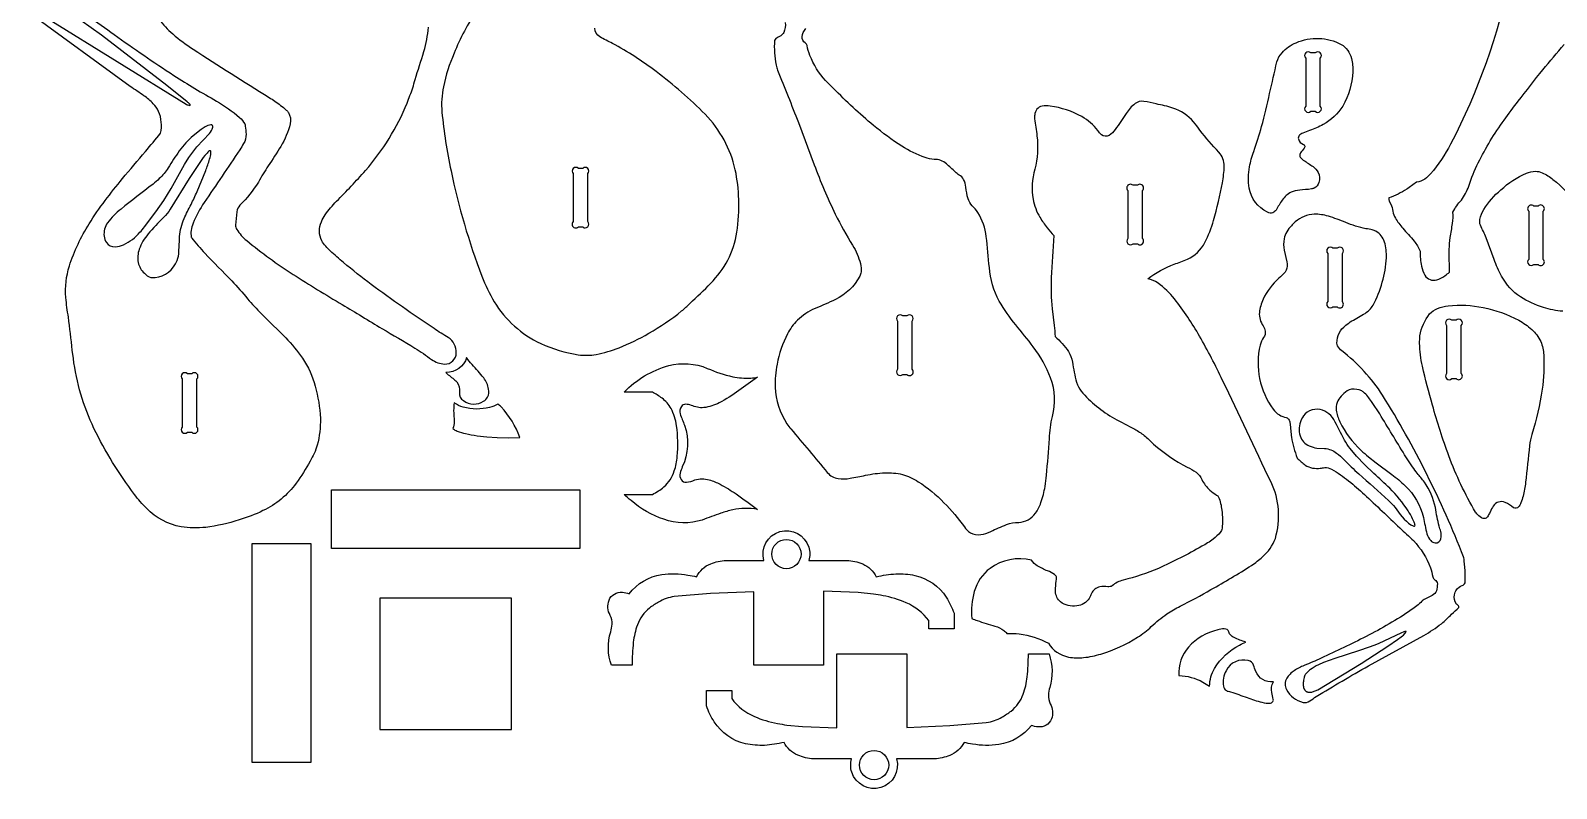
# Model space of a CAD drawing. Extents: x -179 to 437, y -515 to 118.
# Drawn here: x -151.3 to 162, y -515.5 to -359.9 of the extents above; entities that cross this region are included whole.
import ezdxf

# ---------------------------------------------------------------- set-up
doc = ezdxf.new("R2010")
doc.units = 0
doc.header["$MEASUREMENT"] = 0
doc.layers.get('0').update_dxf_attribs({"linetype": 'CONTINUOUS'})

msp = doc.modelspace()

# ---------------------------------------------------------------- linework, layer by layer
for points in [[(152.4, -348.94, -0.06998), (140.25, -383.17, -0.054587), (136.14, -389.28, -0.060533), (134.94, -390.37, -0.121482), (133.24, -390.97, -0.017862), (131.22, -392.45, -0.052111), (127.57, -394.23, 0.084045), (127.63, -394.86), (127.98, -395.49, -0.07001), (128.39, -396.96, 0.083688), (128.93, -398.35, 0.054453), (130.42, -400.45, -0.011189), (132.75, -403.11, -0.080114), (133.98, -405.18, 0.047416), (134.26, -408.23, 0.07289), (134.96, -410.1, 0.34604), (137.39, -411.04, 0.088409), (139.06, -410.2, 0.023316), (140.04, -409.46, -0.012067), (139.96, -404.77, -0.027321), (140.15, -402.36, 0.002834), (140.64, -399.45, 0.056011), (140.71, -397.16, -0.071074), (142.45, -394.66, 0.082801), (143.96, -391.81, -0.039303), (145.93, -387.01, -0.041317), (151.22, -378.26, -0.01279), (154.12, -374.39, -0.002575), (159.17, -367.9, -0.004557), (163.53, -362.72, 0.037227)], [(-145.03, -353.17, -0.012383), (-134.12, -360.67, 0.01223), (-121.89, -369.07, 0.014301), (-113.13, -374.33, -0.042411), (-108.37, -377.7, -0.088325), (-107.34, -379.02, -0.076044), (-107.21, -379.48, -0.015369), (-107.04, -381.13, -0.136441), (-107.57, -383.08, -0.018535), (-108.36, -384.35, -0.004199), (-115.64, -395.14, 0.056207), (-117.93, -399.42, 0.042412), (-118.34, -400.91, 0.058848), (-118.32, -402.27, 0.101927), (-118.22, -402.46, 0.020438), (-115.53, -405.57, 0.001728), (-109.96, -411.28, -0.020685), (-106.75, -414.92, 0.02085), (-103.89, -418.02, -0.00626), (-98.92, -422.93, -0.039956), (-95.46, -427.15, -0.082891), (-92.87, -432.87, -0.058029), (-91.8, -439.49, -0.073607), (-92.45, -444.97, -0.06477), (-93.9, -448.27, -0.025886), (-96.76, -452.81, -0.122847), (-103.59, -458.43, -0.042927), (-108.5, -460.33, -0.04576), (-115.33, -461.86, -0.066833), (-120.41, -461.74, -0.15539), (-127.45, -457.98, -0.040173), (-129.97, -455.08, -0.047028), (-138.28, -441.55, -0.081292), (-142.51, -427.17), (-142.73, -425.48, 0.005529), (-143.53, -418.7, -0.015685), (-144.06, -414.68, -0.097684), (-143.33, -408.19, -0.061349), (-139.25, -399.52, -0.026208), (-135.99, -394.77, -0.013982), (-132.43, -390.27, -0.00225), (-127.71, -384.69, 0.007118), (-124.61, -380.93, 0.158315), (-125.02, -376.45, 0.086471), (-126.1, -374.88, 0.049518), (-128.03, -373.25, -0.002364), (-130.84, -371.32), (-151.31, -356.43, -0.234918)], [(-59.66, -355.7, 0.052119), (-64.36, -364.54, 0.048738), (-66.55, -371.39, 0.069553), (-66.84, -376.6, 0.030199), (-64.98, -388.64, 0.039197), (-58.65, -410.31, 0.040842), (-56.1, -415.55, 0.148619), (-46.57, -424.1, 0.064931), (-38.85, -426.43, 0.081587), (-35.19, -426.34, 0.051308), (-30.49, -424.98, 0.041327), (-24.38, -422.01, 0.039479), (-17.63, -417.43, 0.020029), (-15.92, -415.89, 0.008735), (-11.64, -411.76, 0.066326), (-8.15, -407.01, 0.084353), (-6.29, -401.28, 0.046386), (-5.9, -394.56, 0.044458), (-6.62, -388.43, 0.138648), (-12.81, -377.06, 0.036036), (-22.86, -368.28, 0.03862), (-31.84, -362.51, -0.013076), (-34.42, -361.17, -0.256246), (-35.47, -359.36, -0.097939)], [(-124.94, -357.53, 0.053471), (-122.11, -360.57, 0.031193), (-117.9, -363.7, 0.005735), (-102.32, -373.59, -0.016271), (-99.98, -375.22, -0.02397), (-98.8, -376.19, -0.055798), (-98.37, -376.69, -0.188357), (-97.99, -379.01, -0.075838), (-99.94, -383.64, -0.013639), (-102.5, -387.65, 0.016874), (-104.52, -390.98, -0.05711), (-108.32, -395.73, 0.143129), (-108.94, -397.07, 0.024664), (-109.23, -399.79, 0.147362), (-108.97, -400.69, 0.073921), (-106.92, -402.98, 0.029468), (-97.38, -409.92, 0.010233), (-87.31, -416.11, -0.002494), (-79.17, -421.05, -0.00755), (-72.4, -425.04, -0.015708), (-68.96, -427.4, 0.136557), (-66.28, -428.34, 0.202531), (-64.6, -427.69, 0.202531), (-63.89, -426.04, 0.257056), (-65.53, -422.89, -0.018466), (-68.47, -421.05, -0.011831), (-81.36, -412, -0.012523), (-87.05, -407.49, -0.011359), (-89.77, -405.1, -0.059781), (-91.53, -403.03, -0.219913), (-91.57, -399.12, -0.052083), (-90.79, -397.68, -0.045968), (-88.49, -394.91, 0.014814), (-82.53, -388.6, 0.082566), (-74, -374.75, 0.009935), (-72.84, -371.64, 0.020498), (-72.37, -369.92, 0.001991), (-70.54, -364.19, 0.048804), (-69.62, -359.19, 0.041593)], [(3.65, -358.23, -0.140348), (3.32, -360.26, -0.115718), (2.72, -360.95, -0.016804), (1.71, -361.5, 0.169919), (1.44, -361.89, 0.066528), (1.76, -366.94, 0.032101), (2.08, -368.02, -0.004185), (6.33, -378.75), (9.58, -387.4, 0.022577), (13.92, -397.57, 0.024484), (17.47, -403.95, -0.074094), (19.07, -407.72, -0.078605), (19.2, -409.42, -0.085388), (18.95, -410.28, -0.157876), (13.93, -415.1, -0.015027), (9.75, -416.92, 0.088726), (6.14, -419.35, 0.077435), (4.1, -422.11, 0.071898), (1.97, -428.38, 0.056234), (1.57, -433.09, 0.136048), (3.99, -440.6, 0.025751), (4.78, -441.65, -0.003037), (12.28, -450.59, 0.185472), (14.52, -451.84, 0.073927), (16.94, -451.78, 0.013651), (20.12, -451.16, -0.038402), (24.08, -450.65, -0.065435), (27.68, -450.99, -0.074086), (30.96, -452.48, -0.057981), (36.23, -456.8, -0.041948), (40.41, -461.78, 0.096682), (41.64, -462.98, 0.175819), (43.82, -463.35, 0.069264), (45.83, -462.7, -0.013037), (49.05, -461.28, -0.098865), (51.57, -460.84, 0.227542), (55.03, -458.94, 0.073116), (56.13, -456.78, 0.049065), (56.97, -453.45, 0.014524), (57.26, -451.17, 0.010672), (57.86, -443.64, -0.035374), (58.48, -439.08, 0.162658), (58.13, -431.18, 0.071378), (54.56, -424.81, 0.01417), (50.96, -420.3, -0.039248), (47.58, -415.42, -0.109259), (45.54, -408.52, -0.001575), (44.92, -402.15, 0.109601), (43.19, -397.21, 0.058406), (41.99, -395.82, -0.106958), (41.18, -394.39, -0.051112), (40.72, -392.01, 0.085943), (40.25, -390.42, 0.137702), (39.36, -389.55, -0.033512), (38.53, -388.9, 0.015383), (36.73, -387.23, 0.194987), (34.24, -386.32, -0.062122), (32.34, -385.91, -0.062368), (27.59, -383.61, -0.032152), (21.76, -379.35, -0.022879), (13.55, -371.75, -0.008273), (11.92, -370.15, -0.088822), (8.7, -364.98, -0.053829), (8.14, -362.96, 0.220538), (7.7, -362.42, -0.271521), (7.13, -361.13, -0.178558), (7.87, -359.47, -0.118018)], [(163.27, -417.5, -0.057275), (159.29, -416.69, -0.071349), (154.59, -414.56, -0.124192), (150.72, -410.28, -0.041646), (149.16, -406.87), (147.53, -402.42, 0.018014), (146.36, -399.83, -0.131984), (146.25, -398.63, -0.094232), (147.04, -396.61, -0.073047), (150.54, -392.57, -0.082455), (155.81, -389.17, -0.081448), (157.62, -388.76, -0.11459), (159.05, -389.06, -0.066452), (161.26, -390.43, -0.086175), (166.17, -395.87, -0.060101)]]:
    msp.add_lwpolyline(points, format="xyb")
for points in [[(-123.29, -371.15), (-136.71, -360.82), (-140.97, -357.79), (-144.81, -355.27, 0.027276), (-147.61, -353.69, 0.025132), (-148.9, -353.17, 0.246844), (-150.59, -353.5, 0.338963), (-150.75, -354.46, 0.098868), (-149.87, -355.66, 0.047204), (-147.69, -357.44), (-119.38, -375.01, 0.053158), (-118.59, -375.23, 0.332463), (-118.51, -375.16, 0.203211), (-118.63, -374.97, 0.037616), (-119.14, -374.49)], [(109.58, -384.78, 0.201448), (109.27, -385.52, 0.182615), (109.62, -386.14, 0.048163), (110.11, -386.55, -0.017302), (111.99, -387.79, -0.106652), (113.08, -389, -0.208465), (113.18, -391.05, -0.238412), (112.24, -392.21, -0.071048), (111.65, -392.39, -0.020422), (109.26, -392.62, 0.086864), (107.49, -393.06, 0.119227), (105.65, -394.67, 0.008309), (104.41, -396.71, -0.119266), (103.74, -397.28, -0.195748), (102.64, -397.16, -0.245914), (98.9, -392.19, -0.096477), (98.96, -387.86, -0.041475), (99.82, -384.68, 0.007767), (101.44, -379.57, 0.014412), (103.09, -372.78, -0.001853), (104.58, -366.29, -0.11905), (105.63, -364.41, -0.116234), (108.52, -362.36, -0.226367), (117.77, -362.71, -0.206383), (119.87, -365.6, -0.082071), (120.14, -368.33, -0.112914), (118.13, -375.37, -0.121606), (114.06, -379.15, -0.029837), (112.71, -379.82, -0.006524), (109.88, -380.91, 0.099306), (109.15, -381.41, 0.238744), (109, -382.11, 0.267261), (110.06, -383.25, -0.402861), (110.3, -383.73, -0.090508)], [(110.49, -365.5), (110.49, -375.38, 1), (111.55, -376.44), (112.43, -376.44, 1), (113.49, -375.38), (113.49, -365.5, 1), (112.43, -364.44), (111.55, -364.44, 1)], [(58.75, -401.97, -0.005192), (58.26, -410.59, 0.040364), (58.44, -416.98), (58.85, -420.39, -0.013822), (59.04, -422.67, -0.066446), (61.8, -425.77, -0.095429), (62.6, -427.92, 0.03458), (63.46, -432.08, 0.087039), (64.38, -433.9, 0.089503), (71.23, -439.5, 0.007519), (75.38, -441.72, -0.04621), (77.33, -442.98, -0.011476), (79.23, -444.75, 0.061893), (86.18, -449.49, -0.031087), (87.97, -450.56, -0.123813), (89.16, -452.05, 0.080509), (90.78, -454.2, 0.042425), (92.21, -455.22, -0.14463), (92.58, -455.63, -0.077169), (93.26, -458.36, -0.053784), (93.32, -462.05, -0.122168), (92.96, -462.9, -0.062647), (91.49, -464.27, -0.037068), (89.17, -465.75, -0.024393), (80.24, -470.28, -0.042734), (73.03, -472.68, 0.116168), (70.75, -473.87, -0.161787), (69.86, -474.04, 0.064963), (68.23, -474.08, 0.243564), (66.51, -475.42, -0.042897), (66.05, -476.44, -0.213048), (63.5, -477.99, -0.205086), (60.14, -477.15, -0.206603), (59.13, -475.03, -0.035713), (59.12, -474.32, -0.018705), (59.34, -472.48, 0.104334), (59.32, -471.99, 0.105457), (58.91, -471.56, 0.067315), (57.5, -470.8, -0.040494), (55.39, -469.76, -0.100922), (54.21, -468.61, 0.220634), (45.68, -470.28, 0.165031), (42.45, -475.03, 0.090437), (41.96, -480.55, 0.037949), (43.04, -480.99, 0.016013), (46.7, -482.13, -0.085591), (48.52, -483.03, -0.05419), (49.14, -483.64, -0.0549), (51.67, -483.75, -0.086619), (57.67, -485.63, 0.220654), (61.82, -488.48, 0.078704), (64.9, -488.59, 0.050029), (68.44, -487.86, 0.064092), (75.97, -484.43, 0.047455), (78.79, -482.22, -0.030573), (81.99, -479.62, -0.031097), (84.7, -478.03, 0.018267), (91.04, -474.63, 0.017584), (99.36, -469.66, 0.027586), (101.63, -467.93, 0.12305), (104.26, -464.12, 0.186256), (103.37, -452.56, -0.000508), (93.44, -431.68, 0.018696), (88.7, -422.6, 0.035354), (83.55, -414.93, 0.065465), (80.17, -411.71, 0.096463), (78.06, -410.82, -0.06976), (83.5, -407.84, 0.011851), (86.2, -406.81, 0.168725), (89.79, -403.39, 0.051135), (91.57, -398.83, 0.01948), (93.39, -391.12, 0.039038), (93.76, -387.71, 0.178475), (92.69, -384.84, -0.034457), (88.76, -380.31, 0.021962), (87.47, -378.6, 0.137774), (83.24, -375.78, 0.031602), (79.79, -374.93, 0.00712), (77.29, -374.4, 0.189697), (75.46, -374.87, 0.082559), (73.61, -376.89, -0.009705), (71.39, -380.2, -0.099427), (70.13, -381.4, -0.318624), (68.59, -381.24, -0.072566), (67.84, -380.41, 0.106226), (64.52, -377.54, 0.093936), (58.05, -375.38, 0.05247), (56.38, -375.38, 0.333826), (54.85, -377.2, 0.048223), (54.84, -377.97, 0.00308), (55.32, -381.49, -0.093037), (54.86, -388.35, 0.111204), (54.52, -394.5, 0.09018), (55.93, -398.2, 0.033486), (57.42, -400.36, 0.01282)], [(-127.92, -400.18), (-125.6, -397.1), (-123.93, -394.74), (-122.45, -392.32, -0.006566), (-119.71, -387.34), (-118.78, -385.9, -0.029747), (-117.13, -383.76), (-114.58, -381.01, 0.113674), (-113.86, -379.73, 0.508441), (-114.29, -379.21, 0.113243), (-115.43, -379.65, 0.027645), (-116.25, -380.2), (-117.9, -381.48, 0.065161), (-120.77, -384.58, 0.025705), (-123.02, -388.07, -0.059302), (-124.87, -390.25, -0.018791), (-126.16, -391.4, 0.00429), (-132.73, -396.52, 0.063168), (-135.49, -399.32, 0.183138), (-136.21, -402.07, 0.107723), (-135.71, -403.38, 0.25072), (-133.93, -404.24, 0.103439), (-132.2, -403.83, 0.102437), (-128.85, -401.29, 0.02386)], [(-127.35, -410.2, 0.18774), (-125.75, -410.57, 0.276516), (-121.2, -407.07, 0.069667), (-120.85, -405.22, 0.007557), (-120.71, -402.14, -0.081884), (-119.79, -398.48, -0.018454), (-118.36, -395.59, 0.011487), (-117.1, -392.91), (-115.33, -388.63, 0.015783), (-114.53, -386.27, 0.029377), (-114.26, -384.99, 0.096755), (-114.3, -384.64, 0.240402), (-114.42, -384.54, 0.240402), (-114.57, -384.59, 0.09196), (-115.21, -385.17, 0.027685), (-116.42, -386.72), (-118.76, -390.27), (-122.63, -396.56, -0.047236), (-124, -398.23, 0.018186), (-127.16, -401.63, 0.091777), (-128.99, -404.73, 0.129461), (-129.2, -407.48, 0.1538), (-127.92, -409.7, 0.029444)], [(-39.89, -389.23), (-39.89, -399.1, 1), (-38.83, -400.17), (-37.95, -400.17, 1), (-36.89, -399.1), (-36.89, -389.23, 1), (-37.95, -388.17), (-38.83, -388.17, 1)], [(73.99, -392.69), (73.99, -402.57, 1), (75.05, -403.63), (75.93, -403.63, 1), (76.99, -402.57), (76.99, -392.69, 1), (75.93, -391.63), (75.05, -391.63, 1)], [(107.55, -399.93, 0.137365), (106.05, -402.62, 0.098613), (106.07, -404.96), (106.61, -407.32, -0.144331), (106.49, -409.08, -0.06957), (106.17, -409.61, -0.048331), (104.99, -410.68, 0.093174), (101.74, -415.01, 0.080864), (100.98, -417.75, 0.172237), (101.75, -420.5, -0.069705), (102.17, -421.61, -0.221879), (101.85, -422.88, 0.090477), (101.14, -424.45, 0.222831), (103.83, -437.61, 0.07692), (105.08, -438.79, 0.069311), (106.49, -439.32, -0.227253), (107.08, -439.85, -0.076008), (107.27, -440.55, 0.009059), (107.58, -443.36, 0.057789), (108.76, -447.63, 0.05479), (110.4, -449.07, 0.180635), (113.49, -449.72, 0.026573), (114.39, -449.57, -0.137646), (115.8, -449.93, -0.04216), (119.31, -452.31, -0.018517), (122.53, -455.11, -0.004389), (129.8, -461.97, -0.016031), (132.59, -464.59, -0.100155), (136.11, -470.14, -0.032915), (136.58, -472.04, 0.185182), (137.03, -472.6, -0.251556), (137.52, -473.42, -0.079899), (137.32, -474.87, -0.185993), (136.45, -475.85), (134.95, -476.57, 0.059131), (134.35, -477.02, -0.047038), (132.17, -478.81, -0.033165), (122.9, -484.26, -0.01283), (113.66, -488.72, -0.009603), (110.19, -490.21, 0.028891), (108.12, -491.28, 0.104239), (106.59, -492.82, 0.270856), (106.57, -495.16, 0.213908), (109.94, -497.8, 0.198089), (111.34, -497.49, -0.023847), (112.66, -496.6, -0.010081), (123.35, -490.31), (134.73, -484.03, 0.039102), (138.35, -481.63, 0.027317), (140.45, -479.68, 0.01784), (141.91, -478.33, 0.285859), (141.94, -478.13, 0.061407), (141.46, -477.6, -0.224279), (141.06, -475.7, -0.105896), (141.42, -474.67, -0.133514), (142.63, -473.8, 0.223868), (143.2, -473.25, 0.11803), (143.21, -472.91, 0.025275), (143.19, -470.03), (143.02, -468.78, 0.08295), (142.92, -467.94, 0.045035), (126.29, -434.74, 0.084456), (117.89, -425.63, -0.114798), (117.04, -424.56, -0.070697), (116.91, -424.03, -0.234841), (118.7, -420.38, -0.04252), (119.98, -419.49, 0.007956), (122.67, -417.92, 0.107084), (124.32, -416.27, 0.109059), (127.06, -406.5, 0.08219), (126.68, -403.28, 0.198336), (124.88, -401.05, 0.056768), (124.17, -400.79, 0.014579), (122.83, -400.55, -0.041079), (118.71, -399.27, 0.020445), (115.14, -397.98, 0.075262), (112.26, -397.57, 0.172525), (108.36, -399.16, 0.030369)], [(156.27, -396.96), (156.27, -406.84, 1), (157.33, -407.9), (158.2, -407.9, 1), (159.27, -406.84), (159.27, -396.96, 1), (158.2, -395.9), (157.33, -395.9, 1)], [(115.02, -405.63), (115.02, -415.51, 1), (116.08, -416.57), (116.96, -416.57, 1), (118.02, -415.51), (118.02, -405.63, 1), (116.96, -404.57), (116.08, -404.57, 1)], [(147.95, -459.5, -0.198409), (147.31, -460.05, -0.209662), (146.55, -459.87, -0.048985), (145.61, -459.06, -0.044552), (145.37, -458.74, -0.046471), (139.89, -447.19, -0.02168), (136.51, -436.75, -0.01391), (134.44, -428.79, -0.049436), (133.88, -424.07, -0.02277), (133.95, -422.55, -0.128545), (135.94, -418.05, -0.128375), (137.57, -416.93, -0.063428), (139.76, -416.37, -0.079199), (146.93, -416.73, -0.076106), (154.24, -419.34, -0.04988), (156.89, -421.21, -0.094371), (158.75, -423.7, -0.085385), (159.35, -426.43, -0.054876), (159.02, -433.52, -0.041249), (156.91, -442.77, 0.045548), (156.44, -445.09, -0.003353), (155.64, -452.6, -0.032609), (155.12, -455.48, -0.024601), (154.69, -456.83, -0.075077), (154.17, -457.67, -0.349079), (153.17, -457.82, 0.054701), (151.47, -456.75, 0.374033), (149.01, -457.48, 0.047324), (148.34, -458.71, -0.021693)], [(26.69, -419.52), (26.69, -429.4, 1), (27.75, -430.46), (28.63, -430.46, 1), (29.69, -429.4), (29.69, -419.52, 1), (28.63, -418.46), (27.75, -418.46, 1)], [(139.43, -420.39), (139.43, -430.27, 1), (140.49, -431.33), (141.37, -431.33, 1), (142.43, -430.27), (142.43, -420.39, 1), (141.37, -419.33), (140.49, -419.33, 1)], [(-66.01, -430.04, 0.092345), (-65.53, -430.55, -0.045442), (-63.81, -432.01, -0.239577), (-63.27, -434.15, 0.265933), (-62.43, -435.84, 0.310974), (-58.29, -435.96, 0.092102), (-57.48, -435.13, 0.193938), (-57.26, -433.47, 0.125558), (-58.26, -431.18, 0.018138), (-60.66, -428.45, -0.03528), (-61.78, -426.99, -0.344198)], [(-29.46, -434.09, -0.13128), (-20.29, -428.66, -0.164735), (-12.36, -429.22, 0.042539), (-7.15, -430.93, 0.067576), (-3.45, -431.2, 0.031286), (-2.05, -431.01), (-5.86, -433.79, -0.034526), (-9.92, -436.29, -0.087948), (-13.09, -437.28, -0.130549), (-15.64, -436.81, 0.068799), (-16.81, -436.58, 0.250149), (-17.66, -437.06, 0.265347), (-17.94, -438.55, 0.009207), (-17.05, -440.9, -0.197972), (-17.5, -449.43, 0.017339), (-17.96, -450.72, 0.239261), (-17.71, -452.06, 0.308513), (-16.65, -452.6, 0.063931), (-14.93, -452.11, -0.150835), (-11.98, -452.11, -0.052495), (-9.71, -453.01, -0.027707), (-6.43, -455, -0.006095), (-2.06, -458.18, 0.106948), (-7.14, -458.28, 0.029634), (-9.6, -458.95, 0.009975), (-13.4, -460.36, -0.161924), (-21.28, -460.21, -0.095585), (-28.02, -456.37, -0.02086), (-29.41, -455.1, -0.001534), (-23.64, -455.09, 0.055758), (-21.27, -453.56, 0.140714), (-19.14, -450.28, 0.056474), (-18.53, -447.3, 0.056712), (-18.67, -440.99, 0.085731), (-19.81, -437.46, 0.1003), (-21.66, -435.34, 0.04357), (-23.64, -434.1)], [(-120.15, -431.39), (-120.15, -441.27, 1), (-119.09, -442.33), (-118.21, -442.33, 1), (-117.15, -441.27), (-117.15, -431.39, 1), (-118.21, -430.33), (-119.09, -430.33, 1)], [(117.77, -434.94, 0.235958), (116.76, -437.81, 0.083541), (117.49, -440.16, 0.093093), (121.86, -446.05, 0.018265), (123.39, -447.38), (124.97, -448.6), (128.18, -450.98, -0.026097), (130.92, -453.32, -0.142852), (134.65, -459.82, 0.015115), (135.39, -463.17, 0.119757), (136.15, -464.56, 0.159155), (137.07, -465.05, 0.388891), (138.25, -464.19, 0.134739), (138.21, -462.7, 0.014104), (137.88, -461.64, -0.019506), (137.13, -457.81, 0.100918), (134.85, -452.56, 0.016972), (133.39, -450.76, -0.01824), (132.43, -449.46), (130.79, -446.98, 0.001829), (125.69, -438.57), (124.16, -436.25, 0.045371), (122.59, -434.29, 0.051541), (121.99, -433.84, 0.132333), (119.88, -433.52, 0.169739), (118.29, -434.39, 0.01339)], [(-64.31, -436.29, 0.045112), (-64.44, -437.86, -0.014033), (-64.34, -440.15, -0.102639), (-64.62, -441.57, 0.095299), (-63.7, -442.09, 0.034301), (-61.98, -442.62, 0.017894), (-59.64, -443.04), (-57.65, -443.26), (-55.49, -443.41), (-53.21, -443.46), (-50.87, -443.4, 0.108204), (-54.69, -437.14, 0.029236), (-55.35, -436.56, -0.07415), (-57.06, -437.22, -0.13248), (-62.47, -437.19, -0.079542)], [(110.77, -438.24, 0.139128), (109.59, -439.78, 0.182858), (109.35, -443.09, 0.214725), (111.22, -445.11, 0.085602), (112.81, -445.57), (114.38, -445.65, -0.145048), (116.84, -446.61, -0.045237), (118.34, -447.95, 0.017214), (121.39, -450.87, -0.005358), (127.51, -456.34, -0.038898), (128.84, -457.76, 0.097392), (132.1, -461.34, 0.094362), (132.7, -461.61, 0.548858), (132.92, -461.32, 0.074103), (132.7, -460.64, 0.047071), (131.52, -458.46, 0.053381), (127.74, -453.83, 0.005933), (124.45, -450.8), (122.55, -448.93), (120.94, -447.21), (119.61, -445.67, -0.046173), (118.48, -443.95, 0.008622), (116.27, -439.72, 0.241275), (112.93, -437.61, 0.169129)], [(-2.82, -475.07), (-11.68, -475.45), (-19.17, -476.08, 0.102483), (-22.35, -477.19, 0.030798), (-24.25, -478.44, 0.139465), (-26.72, -481.9, 0.060495), (-27.55, -485.45, 0.031206), (-27.79, -490.17), (-32.06, -490.17, -0.156951), (-32.19, -483.3, 0.035578), (-31.91, -481.73, 0.137117), (-32.29, -479.94, -0.223674), (-32.54, -476.81, -0.331303), (-29.79, -475.18, -0.077138), (-28.42, -475.5, -0.196319), (-21.71, -471.56, -0.079419), (-16.36, -471.65, -0.019512), (-14.58, -472, -0.181611), (-11.66, -469.32, -0.078015), (-8.52, -468.63), (-0.74, -468.64, -0.41005), (2.52, -462.74, -0.41005), (8.46, -465.92, -0.144543), (8.5, -468.64), (16.28, -468.63, -0.081979), (19.54, -469.37, -0.173708), (22.34, -472, -0.044695), (26.35, -471.4, -0.060734), (30.27, -471.71, -0.194036), (36.69, -476.22, -0.061207), (38.29, -479.5), (38.29, -482.67), (33.12, -482.67), (33.12, -481, 0.131695), (28.45, -477.33, 0.059214), (23.71, -475.89, 0.014861), (21.77, -475.57), (18.59, -475.24), (11.51, -474.99), (11.51, -490.17), (-2.82, -490.18)], [(0.88, -467.34, -0.414214), (3.88, -464.34, -0.414214), (6.88, -467.34, -0.414214), (3.88, -470.34, -0.414214)], [(98.19, -485.4, -0.043883), (95.78, -484.48, -0.052811), (95.09, -484.01, -0.1331), (94.74, -483.34, 0.345349), (93.78, -482.71, 0.068922), (92.42, -482.9, 0.14651), (86.44, -486.42, 0.199328), (84.45, -492.29, -0.126383), (89.38, -493.63, -0.026389), (90.76, -494.47, -0.13535), (91.79, -490.8, -0.137086), (96.9, -486.02, -0.025124)], [(28.58, -502.94), (37.44, -502.56), (44.92, -501.93, 0.102483), (48.1, -500.82, 0.030798), (50, -499.57, 0.139462), (52.48, -496.11, 0.060495), (53.31, -492.56, 0.031206), (53.55, -487.84), (57.81, -487.84, -0.156951), (57.94, -494.71, 0.035578), (57.66, -496.28, 0.137117), (58.05, -498.07, -0.223674), (58.29, -501.2, -0.331303), (55.54, -502.83, -0.077105), (54.17, -502.51, -0.196315), (47.47, -506.45, -0.079419), (42.11, -506.36, -0.019512), (40.34, -506.01, -0.181611), (37.41, -508.69, -0.078015), (34.28, -509.38), (26.5, -509.37, -0.410051), (23.24, -515.27, -0.410051), (17.29, -512.09, -0.144527), (17.25, -509.37), (9.47, -509.38, -0.081973), (6.21, -508.64, -0.173707), (3.41, -506.01, -0.044693), (-0.6, -506.61, -0.060736), (-4.52, -506.3, -0.194036), (-10.94, -501.79, -0.061197), (-12.54, -498.51), (-12.54, -495.34), (-7.36, -495.34), (-7.36, -497.01, 0.13169), (-2.7, -500.68, 0.059214), (2.05, -502.12, 0.014861), (3.99, -502.44), (7.16, -502.77), (14.25, -503.02), (14.25, -487.84), (28.58, -487.83)], [(103.86, -493.59, -0.330046), (100.24, -491.43, -0.048862), (99.79, -490.14, 0.232262), (98.71, -489.21, 0.352978), (94.15, -491.28, 0.1721), (93.59, -494.46, 0.201612), (94.2, -495.38, 0.11365), (94.59, -495.49, -0.02897), (95.08, -495.62, -0.010854), (98.45, -496.81, 0.022063), (101.51, -497.77, 0.076753), (103.24, -497.94, 0.294353), (103.84, -497.44, 0.116863), (103.84, -497.17, 0.008899), (103.51, -495.75, -0.186082)], [(24.88, -510.67, -0.414214), (21.88, -513.67, -0.414214), (18.88, -510.67, -0.414214), (21.88, -507.67, -0.414214)]]:
    msp.add_lwpolyline(points, format="xyb", close=True)
for points in [[(-89.54, -454.18), (-38.54, -454.18), (-38.54, -466.18), (-89.54, -466.18)], [(-105.79, -510.14), (-105.79, -465.14), (-93.79, -465.14), (-93.79, -510.14)], [(-52.56, -476.38), (-79.56, -476.38), (-79.56, -503.38), (-52.56, -503.38)], [(125.36, -485.77), (124.51, -486.13), (123.53, -486.48), (121.32, -487.21), (116.45, -488.77), (114.16, -489.63), (113.14, -490.09), (112.67, -490.32), (112.23, -490.56), (111.82, -490.8), (111.45, -491.05), (111.28, -491.18), (111.12, -491.31), (110.97, -491.44), (110.83, -491.57), (110.7, -491.7), (110.58, -491.84), (110.48, -491.97), (110.38, -492.11), (110.34, -492.18), (110.3, -492.25), (110.27, -492.32), (110.24, -492.39), (110.21, -492.46), (110.18, -492.53), (110.16, -492.6), (110.15, -492.68), (110.09, -492.96), (110.04, -493.22), (110.01, -493.48), (109.99, -493.72), (109.98, -493.94), (109.98, -494.15), (109.99, -494.34), (110.02, -494.53), (110.03, -494.61), (110.05, -494.69), (110.07, -494.77), (110.1, -494.85), (110.12, -494.92), (110.15, -494.99), (110.18, -495.06), (110.21, -495.12), (110.25, -495.18), (110.29, -495.23), (110.33, -495.29), (110.37, -495.34), (110.41, -495.38), (110.46, -495.42), (110.51, -495.47), (110.56, -495.5), (110.61, -495.54), (110.66, -495.57), (110.72, -495.59), (110.78, -495.62), (110.84, -495.64), (110.9, -495.66), (110.96, -495.68), (111.03, -495.69), (111.09, -495.7), (111.16, -495.71), (111.23, -495.71), (111.3, -495.71), (111.38, -495.71), (111.45, -495.71), (111.6, -495.69), (111.76, -495.66), (111.92, -495.62), (112.09, -495.58), (112.26, -495.52), (112.44, -495.45), (112.62, -495.37), (112.8, -495.28), (112.99, -495.18), (121.85, -489.79), (127.33, -486.28), (129.36, -484.88), (130.08, -484.35), (130.34, -484.14), (130.54, -483.96), (130.83, -483.67), (130.93, -483.56), (131, -483.47), (131.03, -483.42), (131.06, -483.39), (131.06, -483.37), (131.07, -483.36), (131.08, -483.34), (131.08, -483.33), (131.08, -483.33), (131.09, -483.32), (131.09, -483.31), (131.09, -483.31), (131.09, -483.3), (131.09, -483.3), (131.09, -483.29), (131.09, -483.29), (131.09, -483.29), (131.09, -483.29), (131.09, -483.28), (131.09, -483.28), (131.09, -483.28), (131.09, -483.28), (131.09, -483.28), (131.09, -483.27), (131.09, -483.27), (131.08, -483.27), (131.08, -483.27), (131.08, -483.27), (131.08, -483.26), (131.08, -483.26), (131.08, -483.26), (131.08, -483.26), (131.08, -483.26), (131.07, -483.26), (131.07, -483.25), (131.07, -483.25), (131.07, -483.25), (131.07, -483.25), (131.06, -483.25), (131.06, -483.25), (131.06, -483.25), (131.06, -483.25), (131.06, -483.25), (131.05, -483.24), (131.05, -483.24), (131.04, -483.24), (131.04, -483.24), (131.03, -483.24), (131.02, -483.24), (131.02, -483.24), (131, -483.24), (130.99, -483.24), (130.97, -483.24), (130.95, -483.24), (130.93, -483.25), (130.89, -483.25), (130.84, -483.27), (130.78, -483.28), (130.66, -483.32), (130.52, -483.38), (130.18, -483.52)]]:
    msp.add_lwpolyline(points, close=True)

doc.saveas('drawing.dxf')
